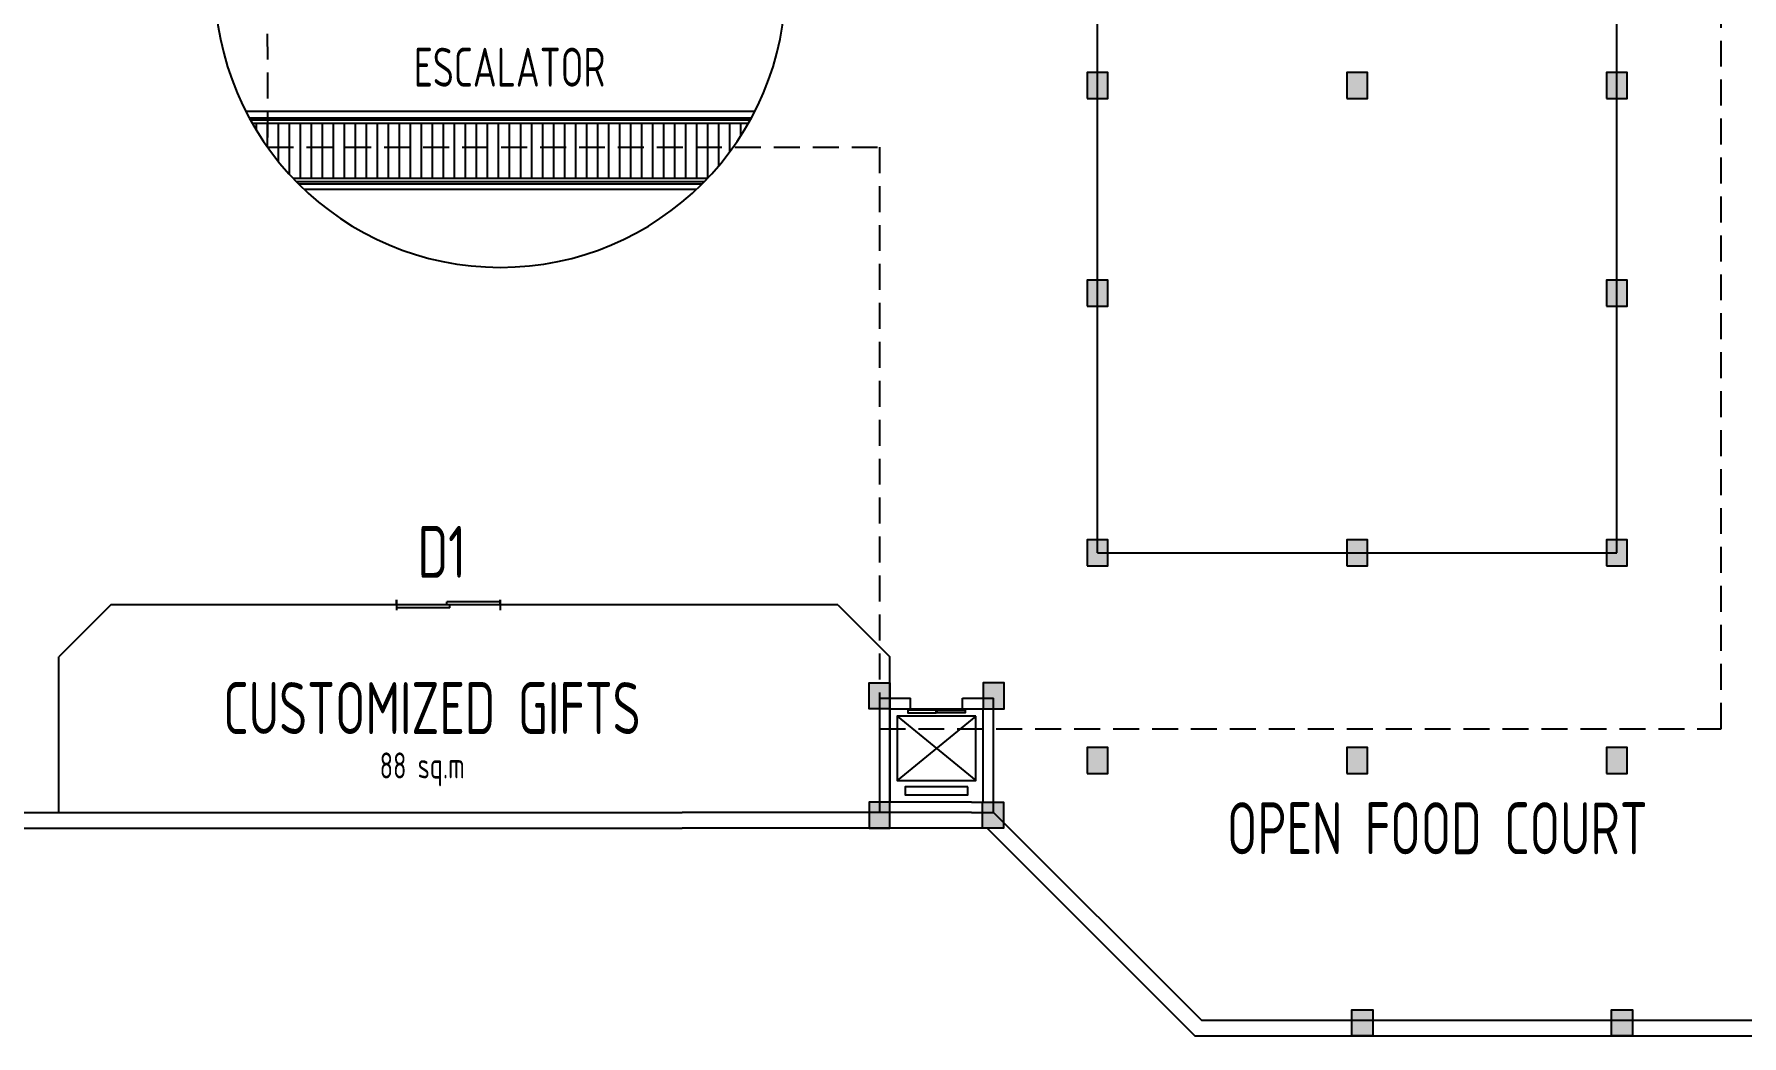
# Model space of a CAD drawing. Header units: millimetres. Extents: x 0 to 371, y 0 to 131.
# Drawn here: x 112.65 to 145.53, y 28.52 to 47.81 of the extents above; entities that cross this region are included whole.
import ezdxf

# ---------------------------------------------------------------- set-up
doc = ezdxf.new("R2010")
doc.units = ezdxf.units.MM
doc.linetypes.add('DASHED2', pattern=[0.375, 0.25, -0.125])
for name, color, linetype in [('COL_FILL', 8, 'Continuous'), ('COLUMN', 7, 'Continuous'), ('STAIR', 2, 'Continuous'), ('WINDOW', 2, 'Continuous'), ('YQ_TEXT', 6, 'Continuous')]:
    doc.layers.add(name, color=color, linetype=linetype)
doc.styles.add('YQ_DIM', font='SUPEROS.SHX', dxfattribs={"width": 0.8, "bigfont": 'HZDX.SHX'})
doc.styles.add('YQ_TEXT', font='SUPEROS.SHX', dxfattribs={"width": 0.8, "bigfont": 'HZDX.SHX'})

# ---------------------------------------------------------------- blocks, each defined once
blk = doc.blocks.new('WD_2TLP')
for p, q in [((-0.5, 0.3), (0.014, 0.3)), ((0.014, 0), (0.014, 0.3)), ((-0.5, 0), (0.5, 0)), ((-0.014, -0.3), (-0.014, 0)), ((-0.014, -0.3), (0.5, -0.3))]:
    blk.add_line(p, q)

msp = doc.modelspace()

# ---------------------------------------------------------------- hatches: boundary and pattern name
at = {"layer": 'COL_FILL'}
h = msp.add_hatch(color=256, dxfattribs=at)
h.dxf.hatch_style = 1
h.paths.add_polyline_path([(132.922, 46.5702), (133.322, 46.5702), (133.322, 47.0702), (132.922, 47.0702)])
h = msp.add_hatch(color=256, dxfattribs=at)
h.dxf.hatch_style = 1
h.paths.add_polyline_path([(137.922, 46.5702), (138.322, 46.5702), (138.322, 47.0702), (137.922, 47.0702)])
h = msp.add_hatch(color=256, dxfattribs=at)
h.dxf.hatch_style = 1
h.paths.add_polyline_path([(142.922, 46.5702), (143.322, 46.5702), (143.322, 47.0702), (142.922, 47.0702)])
h = msp.add_hatch(color=256, dxfattribs=at)
h.dxf.hatch_style = 1
h.paths.add_polyline_path([(132.922, 42.5702), (133.322, 42.5702), (133.322, 43.0702), (132.922, 43.0702)])
h = msp.add_hatch(color=256, dxfattribs=at)
h.dxf.hatch_style = 1
h.paths.add_polyline_path([(142.922, 42.5702), (143.322, 42.5702), (143.322, 43.0702), (142.922, 43.0702)])
h = msp.add_hatch(color=256, dxfattribs=at)
h.dxf.hatch_style = 1
h.paths.add_polyline_path([(132.922, 37.5702), (133.322, 37.5702), (133.322, 38.0702), (132.922, 38.0702)])
h = msp.add_hatch(color=256, dxfattribs=at)
h.dxf.hatch_style = 1
h.paths.add_polyline_path([(137.922, 37.5702), (138.322, 37.5702), (138.322, 38.0702), (137.922, 38.0702)])
h = msp.add_hatch(color=256, dxfattribs=at)
h.dxf.hatch_style = 1
h.paths.add_polyline_path([(142.922, 37.5702), (143.322, 37.5702), (143.322, 38.0702), (142.922, 38.0702)])
h = msp.add_hatch(color=256, dxfattribs=at)
h.dxf.hatch_style = 1
h.paths.add_polyline_path([(129.122, 34.8202), (128.722, 34.8202), (128.722, 35.3202), (129.122, 35.3202)])
h = msp.add_hatch(color=256, dxfattribs=at)
h.dxf.hatch_style = 1
h.paths.add_polyline_path([(130.922, 34.8202), (131.322, 34.8202), (131.322, 35.3202), (130.922, 35.3202)])
h = msp.add_hatch(color=256, dxfattribs=at)
h.dxf.hatch_style = 1
h.paths.add_polyline_path([(132.922, 33.5702), (133.322, 33.5702), (133.322, 34.0702), (132.922, 34.0702)])
h = msp.add_hatch(color=256, dxfattribs=at)
h.dxf.hatch_style = 1
h.paths.add_polyline_path([(137.922, 33.5702), (138.322, 33.5702), (138.322, 34.0702), (137.922, 34.0702)])
h = msp.add_hatch(color=256, dxfattribs=at)
h.dxf.hatch_style = 1
h.paths.add_polyline_path([(142.922, 33.5702), (143.322, 33.5702), (143.322, 34.0702), (142.922, 34.0702)])
h = msp.add_hatch(color=256, dxfattribs=at)
h.dxf.hatch_style = 1
h.paths.add_polyline_path([(129.122, 33.0202), (128.722, 33.0202), (128.722, 32.5202), (129.122, 32.5202)])
h = msp.add_hatch(color=256, dxfattribs=at)
h.dxf.hatch_style = 1
h.paths.add_polyline_path([(130.9099, 33.0202), (131.3099, 33.0202), (131.3099, 32.5202), (130.9099, 32.5202)])
h = msp.add_hatch(color=256, dxfattribs=at)
h.dxf.hatch_style = 1
h.paths.add_polyline_path([(138.422, 28.5202), (138.022, 28.5202), (138.022, 29.0202), (138.422, 29.0202)])
h = msp.add_hatch(color=256, dxfattribs=at)
h.dxf.hatch_style = 1
h.paths.add_polyline_path([(143.422, 28.5202), (143.022, 28.5202), (143.022, 29.0202), (143.422, 29.0202)])

# ---------------------------------------------------------------- linework, layer by layer
for p, q in [((133.122, 37.8202), (133.122, 61.8202)), ((143.122, 37.8202), (143.122, 48.0702)), ((143.122, 37.8202), (143.122, 46.8202)), ((118.622, 44.8202), (117.8471, 44.8202)), ((121.622, 44.8202), (118.622, 44.8202)), ((124.622, 44.8202), (118.622, 44.8202)), ((133.122, 37.8202), (143.122, 37.8202)), ((119.622, 36.8202), (119.622, 36.9202)), ((119.622, 36.9202), (119.622, 36.7202)), ((121.622, 36.8202), (121.622, 36.9202)), ((121.622, 36.9202), (121.622, 36.8202)), ((114.122, 36.8202), (113.122, 35.8202)), ((119.622, 36.8202), (114.122, 36.8202)), ((128.122, 36.8202), (121.622, 36.8202)), ((121.622, 36.8202), (121.622, 36.7202)), ((128.122, 36.8202), (129.122, 35.8202)), ((113.122, 34.8202), (113.122, 35.8202)), ((129.122, 32.8202), (129.122, 35.8202)), ((128.922, 35.0202), (129.522, 35.0202)), ((128.922, 35.0202), (128.922, 32.8202)), ((129.522, 34.8202), (129.522, 35.0202)), ((130.522, 35.0202), (131.122, 35.0202)), ((130.522, 34.8202), (130.522, 35.0202)), ((131.122, 33.8202), (131.122, 35.0202)), ((113.122, 32.8202), (113.122, 34.8202)), ((129.122, 34.8202), (129.522, 34.8202)), ((129.122, 34.8202), (129.122, 33.0202)), ((130.522, 34.8202), (130.922, 34.8202)), ((130.922, 33.8202), (130.922, 34.8202)), ((130.922, 33.0202), (130.922, 33.8202)), ((131.122, 32.8202), (131.122, 33.8202)), ((130.6978, 33.0202), (129.122, 33.0202)), ((130.6978, 33.0202), (130.922, 33.0202)), ((110.222, 32.8202), (125.122, 32.8202)), ((130.6978, 32.8202), (125.122, 32.8202)), ((130.6978, 32.8202), (131.122, 32.8202)), ((131.122, 32.8202), (135.122, 28.8202)), ((110.222, 32.5202), (125.122, 32.5202)), ((130.9978, 32.5202), (125.122, 32.5202)), ((130.9978, 32.5202), (134.9978, 28.5202)), ((135.122, 28.8202), (156.122, 28.8202)), ((134.9978, 28.5202), (156.422, 28.5202))]:
    msp.add_line(p, q)
at = {"linetype": 'DASHED2', "ltscale": 2}
for p, q in [((117.122, 59.8202), (117.138, 45.6353)), ((145.1305, 34.4353), (145.1305, 58.333)), ((117.138, 45.6353), (128.922, 45.6353)), ((128.922, 45.6353), (128.922, 34.4353)), ((128.922, 34.4353), (145.1305, 34.4353))]:
    msp.add_line(p, q, dxfattribs=at)
msp.add_arc((121.622, 48.8202), 5.5, 180, 0)
at = {"layer": 'COLUMN'}
for points in [[(132.922, 46.5702), (133.322, 46.5702), (133.322, 47.0702), (132.922, 47.0702)], [(137.922, 46.5702), (138.322, 46.5702), (138.322, 47.0702), (137.922, 47.0702)], [(142.922, 46.5702), (143.322, 46.5702), (143.322, 47.0702), (142.922, 47.0702)], [(132.922, 42.5702), (133.322, 42.5702), (133.322, 43.0702), (132.922, 43.0702)], [(142.922, 42.5702), (143.322, 42.5702), (143.322, 43.0702), (142.922, 43.0702)], [(132.922, 37.5702), (133.322, 37.5702), (133.322, 38.0702), (132.922, 38.0702)], [(137.922, 37.5702), (138.322, 37.5702), (138.322, 38.0702), (137.922, 38.0702)], [(142.922, 37.5702), (143.322, 37.5702), (143.322, 38.0702), (142.922, 38.0702)], [(129.122, 34.8202), (128.722, 34.8202), (128.722, 35.3202), (129.122, 35.3202)], [(130.922, 34.8202), (131.322, 34.8202), (131.322, 35.3202), (130.922, 35.3202)], [(132.922, 33.5702), (133.322, 33.5702), (133.322, 34.0702), (132.922, 34.0702)], [(137.922, 33.5702), (138.322, 33.5702), (138.322, 34.0702), (137.922, 34.0702)], [(142.922, 33.5702), (143.322, 33.5702), (143.322, 34.0702), (142.922, 34.0702)], [(129.122, 33.0202), (128.722, 33.0202), (128.722, 32.5202), (129.122, 32.5202)], [(130.9099, 33.0202), (131.3099, 33.0202), (131.3099, 32.5202), (130.9099, 32.5202)], [(138.422, 28.5202), (138.022, 28.5202), (138.022, 29.0202), (138.422, 29.0202)], [(143.422, 28.5202), (143.022, 28.5202), (143.022, 29.0202), (143.422, 29.0202)]]:
    msp.add_lwpolyline(points, close=True, dxfattribs=at)
at = {"layer": 'STAIR'}
for p, q in [((116.926, 45.957), (116.926, 46.0922)), ((117.138, 45.6353), (117.138, 46.0922)), ((117.35, 45.3561), (117.35, 46.0922)), ((117.562, 45.1099), (117.562, 46.0922)), ((117.774, 45.0322), (117.774, 46.0922)), ((117.986, 45.0322), (117.986, 46.0922)), ((118.198, 45.0322), (118.198, 46.0922)), ((118.41, 45.0322), (118.41, 46.0922)), ((118.622, 45.0322), (118.622, 46.0922)), ((118.834, 45.0322), (118.834, 46.0922)), ((119.046, 45.0322), (119.046, 46.0922)), ((119.258, 45.0322), (119.258, 46.0922)), ((119.47, 45.0322), (119.47, 46.0922)), ((119.682, 45.0322), (119.682, 46.0922)), ((119.894, 45.0322), (119.894, 46.0922)), ((120.106, 45.0322), (120.106, 46.0922)), ((120.3181, 45.0322), (120.3181, 46.0922)), ((120.5301, 45.0322), (120.5301, 46.0922)), ((120.7421, 45.0322), (120.7421, 46.0922)), ((120.9541, 45.0322), (120.9541, 46.0922)), ((121.1661, 45.0322), (121.1661, 46.0922)), ((121.3781, 45.0322), (121.3781, 46.0922)), ((121.5901, 45.0322), (121.5901, 46.0922)), ((121.8021, 45.0322), (121.8021, 46.0922)), ((122.0141, 45.0322), (122.0141, 46.0922)), ((122.2261, 45.0322), (122.2261, 46.0922)), ((122.4381, 45.0322), (122.4381, 46.0922)), ((122.6501, 45.0322), (122.6501, 46.0922)), ((122.8621, 45.0322), (122.8621, 46.0922)), ((123.0741, 45.0322), (123.0741, 46.0922)), ((123.2861, 45.0322), (123.2861, 46.0922)), ((123.4981, 45.0322), (123.4981, 46.0922)), ((123.7101, 45.0322), (123.7101, 46.0922)), ((123.9221, 45.0322), (123.9221, 46.0922)), ((124.1341, 45.0322), (124.1341, 46.0922)), ((124.3461, 45.0322), (124.3461, 46.0922)), ((124.5581, 45.0322), (124.5581, 46.0922)), ((124.7701, 45.0322), (124.7701, 46.0922)), ((124.9821, 45.0322), (124.9821, 46.0922)), ((125.1941, 45.0322), (125.1941, 46.0922)), ((125.4061, 45.0322), (125.4061, 46.0922)), ((125.6181, 45.0322), (125.6181, 46.0922)), ((125.8301, 45.2788), (125.8301, 46.0922)), ((126.0421, 45.5472), (126.0421, 46.0922)), ((126.2541, 45.8548), (126.2541, 46.0922)), ((130.778, 34.6762), (129.266, 33.4364)), ((129.266, 34.6762), (130.778, 33.4364))]:
    msp.add_line(p, q, dxfattribs=at)
for points in [[(126.521, 46.3202), (116.723, 46.3202)], [(116.7872, 46.1982), (126.4568, 46.1982)], [(126.4336, 46.1558), (116.8105, 46.1558)], [(126.3978, 46.0922), (116.8462, 46.0922)], [(125.6096, 45.0322), (117.6344, 45.0322)], [(125.5482, 44.9686), (117.6958, 44.9686)], [(117.7378, 44.9262), (125.5062, 44.9262)], [(125.3969, 44.8202), (117.8471, 44.8202)]]:
    msp.add_lwpolyline(points, dxfattribs=at)
for points in [[(130.778, 34.6762), (129.266, 34.6762), (129.266, 33.4364), (130.778, 33.4364)], [(130.6268, 33.3154), (129.4172, 33.3154), (129.4172, 33.1642), (130.6268, 33.1642)]]:
    msp.add_lwpolyline(points, close=True, dxfattribs=at)
at = {"layer": 'WINDOW'}
msp.add_line((129.522, 34.8202), (130.522, 34.8202), dxfattribs=at)
for points in [[(129.472, 34.7902), (129.472, 34.7402), (130.012, 34.7402), (130.012, 34.7902)], [(130.572, 34.7902), (130.572, 34.7402), (130.032, 34.7402), (130.032, 34.7902)]]:
    msp.add_lwpolyline(points, close=True, dxfattribs=at)
at = {"layer": 'YQ_TEXT'}
msp.add_lwpolyline([(119.1012, 45.6329, 0, 0.4711, 0), (120.5146, 45.6329, 0, 0, 0), (123.4261, 45.6329, 0, 0, 0)], format="xyseb", dxfattribs=at)
msp.add_lwpolyline([(122.2334, 44.9686), (122.2358, 44.9748)], dxfattribs=at)

# ---------------------------------------------------------------- block references
at = {"layer": 'WINDOW', "xscale": -2.000000000000056, "yscale": 0.1999999999999886, "zscale": 2.000000000000056}
msp.add_blockref('WD_2TLP', (120.622, 36.8202), dxfattribs=at)

# ---------------------------------------------------------------- texts
at = {"color": 250, "width": 0.8}
for s, height, style, p in [('ESCALATOR', 0.75, 'YQ_TEXT', (119.9558, 46.7998)), ('D1', 1, 'YQ_DIM', (120.031, 37.3412)), ('CUSTOMIZED GIFTS', 1, 'YQ_TEXT', (116.2864, 34.3326)), ('88 sq.m', 0.5, 'YQ_TEXT', (119.2994, 33.4775)), ('OPEN FOOD COURT', 1, 'YQ_TEXT', (135.614, 32.0176))]:
    msp.add_text(s, height=height, dxfattribs=dict(at, style=style)).set_placement(p)

doc.saveas('drawing.dxf')
